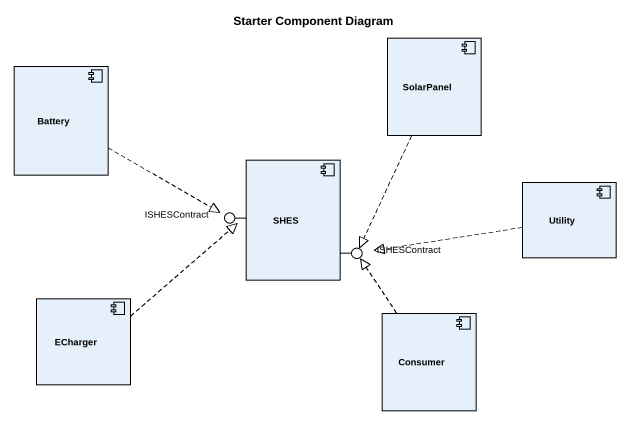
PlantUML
@startuml
title Starter Component Diagram
component Battery
component SolarPanel
component SHES
component Utility
() ISHESContract
() "ISHESContract" as ISHESContract_2
component ECharger
component Consumer
SHES -left- ISHESContract
SHES -right- ISHESContract_2
Battery .right.|> ISHESContract
SolarPanel ..|> ISHESContract_2
Utility .left.|> ISHESContract_2
ECharger .up.|> ISHESContract
Consumer .up.|> ISHESContract_2
@enduml
